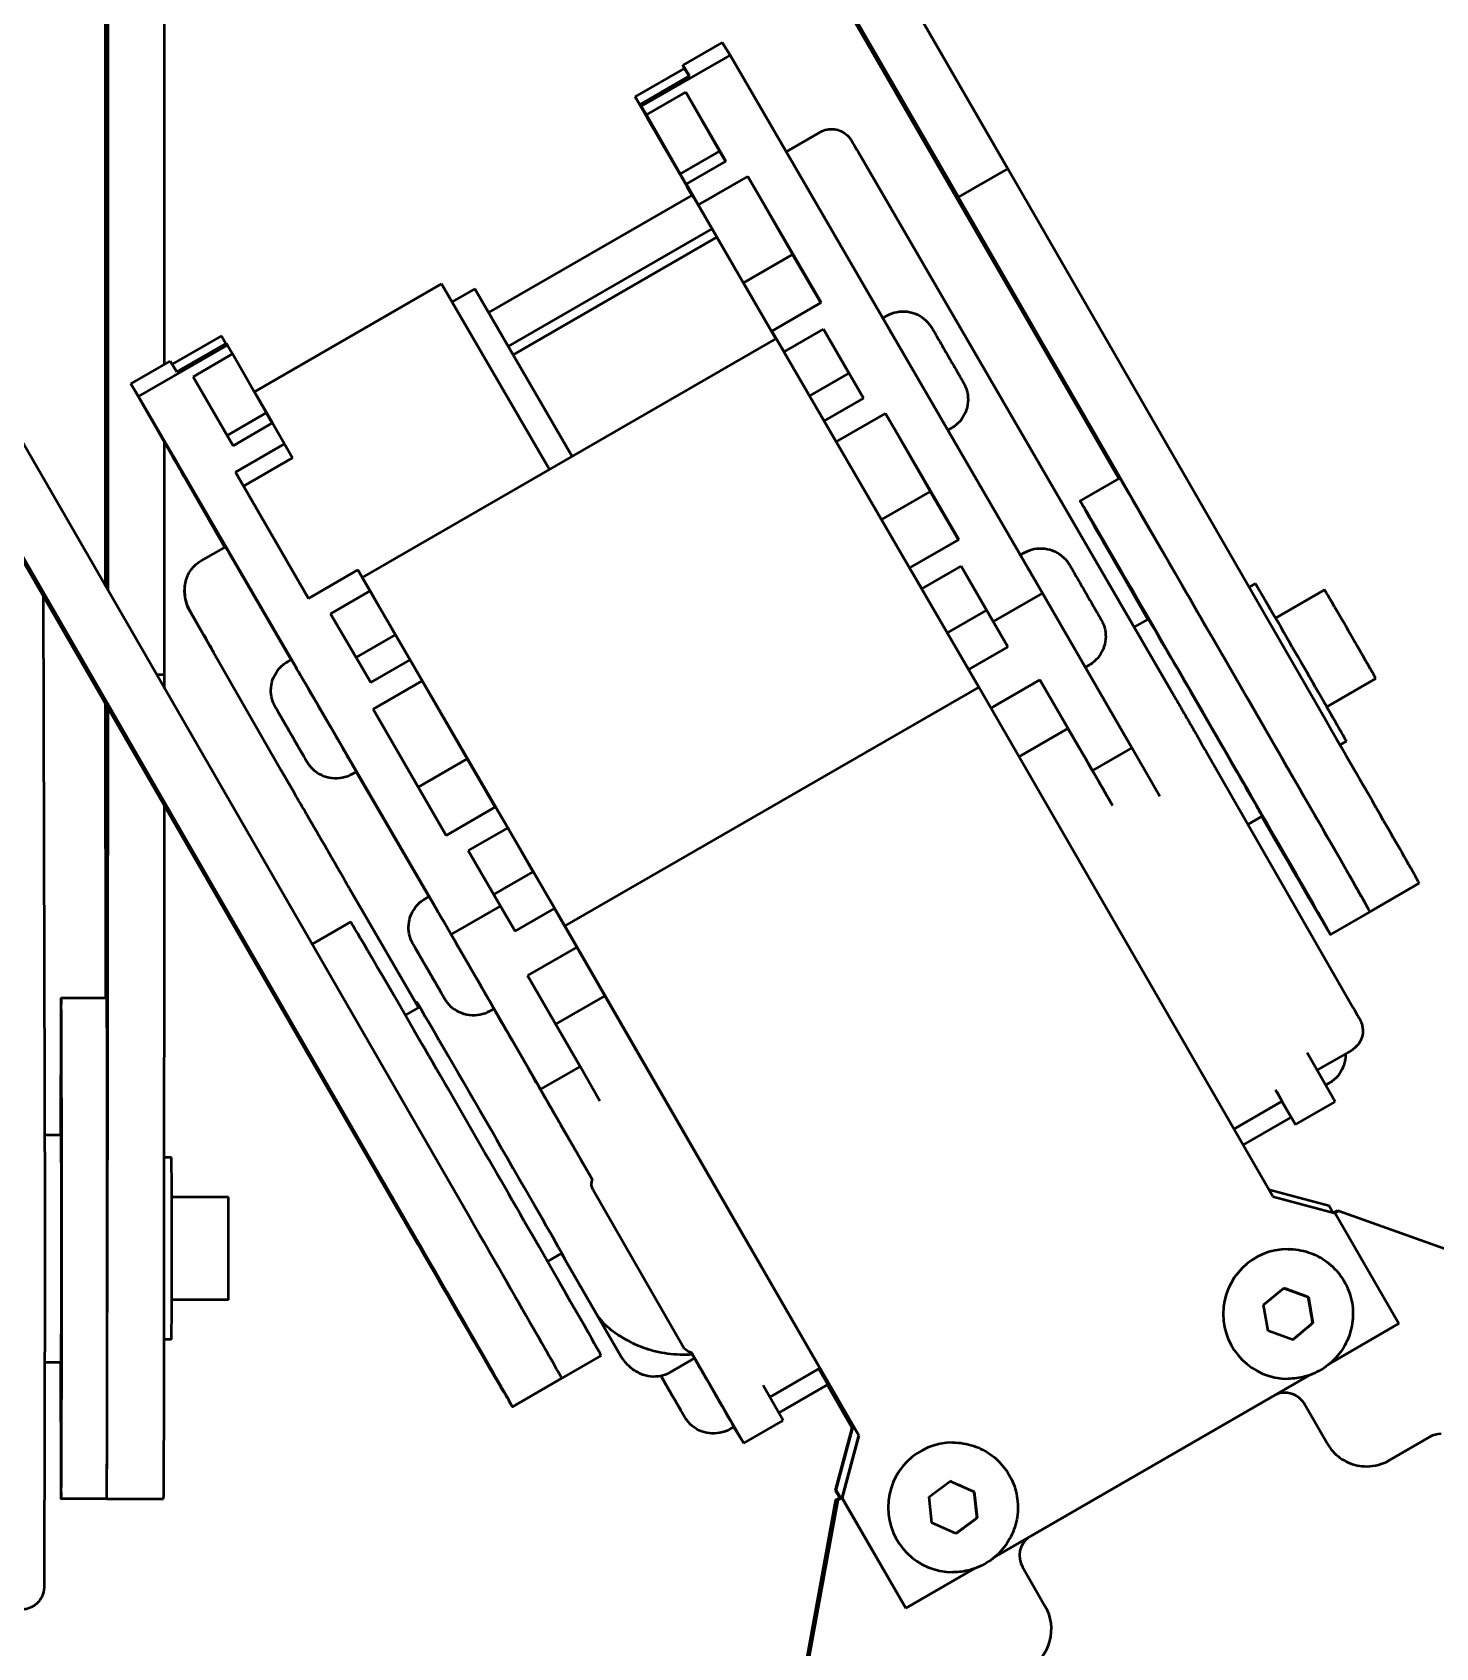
# Model space of a CAD drawing. Header units: millimetres. Extents: x 69 to 732, y 327 to 990.
# Drawn here: x 464.4 to 526, y 463.8 to 534.8 of the extents above; entities that cross this region are included whole.
import ezdxf

# ---------------------------------------------------------------- set-up
doc = ezdxf.new("R2010")
doc.units = ezdxf.units.MM
doc.header["$LTSCALE"] = 2
doc.layers.add('Visible (ISO)', color=7, linetype='Continuous', lineweight=50)

msp = doc.modelspace()

# ---------------------------------------------------------------- linework, layer by layer
msp.add_circle((400.576, 658.44), 331.639)
at = {"layer": 'Visible (ISO)'}
for p, q in [((507.232, 528.816), (479.732, 576.448)), ((504.958, 527.566), (477.458, 575.198)), ((477.567, 575.198), (505.067, 527.566)), ((470.184, 520.223), (470.184, 555.588)), ((469.56, 507.066), (442.06, 554.698)), ((467.59, 510.48), (467.59, 554.09)), ((467.684, 554.144), (467.684, 510.316)), ((467.286, 505.816), (439.786, 553.448)), ((439.895, 553.448), (467.395, 505.816)), ((495.023, 533.814), (491.126, 531.564)), ((494.68, 534.366), (492.948, 533.366)), ((494.68, 534.366), (495.023, 533.814)), ((495.023, 533.814), (508.755, 510.173)), ((490.862, 531.978), (493.027, 533.228)), ((492.948, 533.366), (493.241, 532.895)), ((493.027, 533.228), (492.948, 533.366)), ((493.226, 532.886), (493.027, 533.228)), ((493.241, 532.895), (491.076, 531.645)), ((490.862, 531.978), (492.685, 528.839)), ((491.389, 531.06), (490.862, 531.978)), ((491.076, 531.645), (491.126, 531.564)), ((492.685, 528.839), (491.076, 531.645)), ((491.348, 531.181), (493.08, 532.181)), ((493.08, 532.181), (494.566, 529.592)), ((493.08, 532.181), (494.841, 529.15)), ((491.126, 531.564), (491.348, 531.181)), ((492.834, 528.592), (491.348, 531.181)), ((491.389, 531.06), (492.894, 528.47)), ((498.985, 530.429), (497.49, 529.566)), ((494.566, 529.592), (492.834, 528.592)), ((494.566, 529.592), (494.827, 529.141)), ((500.647, 529.558), (514.521, 505.672)), ((494.841, 529.15), (493.109, 528.15)), ((505.067, 527.566), (507.232, 528.816)), ((521.231, 504.531), (507.232, 528.816)), ((494.16, 526.298), (492.834, 528.592)), ((492.894, 528.47), (493.36, 527.66)), ((493.109, 528.15), (494.595, 525.56)), ((493.109, 528.15), (493.643, 527.231)), ((493.643, 527.231), (495.808, 528.481)), ((497.775, 525.052), (495.808, 528.481)), ((495.808, 528.481), (499.027, 522.938)), ((493.365, 527.663), (484.418, 522.497)), ((493.128, 528.029), (493.143, 528.037)), ((493.347, 527.652), (493.128, 528.029)), ((493.345, 527.651), (493.128, 528.029)), ((512.105, 515.207), (504.958, 527.566)), ((505.067, 527.566), (519.066, 503.281)), ((493.643, 527.231), (495.61, 523.802)), ((494.16, 526.298), (493.662, 527.155)), ((485.282, 521.008), (494.232, 526.175)), ((494.232, 526.175), (494.16, 526.298)), ((494.217, 526.201), (494.224, 526.206)), ((494.232, 526.175), (494.232, 526.175)), ((494.232, 526.175), (494.442, 525.808)), ((494.232, 526.175), (494.232, 526.175)), ((494.232, 526.175), (494.595, 525.56)), ((485.495, 520.642), (494.442, 525.808)), ((497.034, 521.347), (494.442, 525.808)), ((497.775, 525.052), (495.61, 523.802)), ((499.009, 522.928), (497.775, 525.052)), ((482.354, 523.762), (474.127, 519.012)), ((487.091, 515.606), (482.354, 523.762)), ((483.808, 523.547), (482.812, 522.973)), ((488.087, 516.181), (483.808, 523.547)), ((495.61, 523.802), (497.036, 521.348)), ((499.027, 522.938), (496.862, 521.688)), ((497.052, 521.357), (496.862, 521.688)), ((496.862, 521.688), (497.396, 520.769)), ((497.396, 520.769), (499.128, 521.769)), ((499.128, 521.769), (500.238, 519.836)), ((499.128, 521.769), (500.889, 518.738)), ((501.905, 522.357), (501.735, 522.259)), ((469.042, 518.814), (472.939, 521.064)), ((472.676, 521.478), (470.515, 520.231)), ((470.724, 519.895), (472.889, 521.145)), ((472.676, 521.478), (472.875, 521.136)), ((472.889, 521.145), (472.939, 521.064)), ((472.939, 521.064), (473.162, 520.681)), ((497.054, 521.358), (478.867, 510.858)), ((505.948, 506.047), (497.054, 521.358)), ((468.7, 519.366), (470.432, 520.366)), ((470.432, 520.366), (470.724, 519.895)), ((473.162, 520.681), (471.43, 519.681)), ((474.647, 518.092), (473.162, 520.681)), ((471.43, 519.681), (473.191, 516.65)), ((500.242, 519.838), (498.516, 518.841)), ((472.818, 512.189), (468.7, 519.366)), ((468.7, 519.366), (469.042, 518.814)), ((474.912, 517.644), (474.127, 519.012)), ((474.127, 519.012), (474.919, 517.648)), ((469.042, 518.814), (476.004, 506.829)), ((500.889, 518.738), (499.157, 517.738)), ((472.929, 517.1), (474.647, 518.092)), ((473.191, 516.65), (474.923, 517.65)), ((474.908, 517.641), (474.647, 518.092)), ((474.923, 517.65), (475.456, 516.731)), ((499.157, 517.738), (499.69, 516.819)), ((499.69, 516.819), (501.855, 518.069)), ((503.823, 514.64), (501.855, 518.069)), ((501.855, 518.069), (505.075, 512.526)), ((470.184, 506.599), (470.184, 516.848)), ((475.456, 516.731), (473.291, 515.481)), ((475.456, 516.731), (475.808, 516.119)), ((504.755, 517.421), (504.598, 517.33)), ((475.808, 516.119), (473.646, 514.87)), ((473.291, 515.481), (476.511, 509.938)), ((503.823, 514.64), (501.676, 513.401)), ((505.057, 512.516), (503.823, 514.64)), ((512.137, 515.225), (510.405, 514.225)), ((505.075, 512.526), (502.91, 511.276)), ((472.853, 512.209), (471.771, 511.584)), ((475.736, 507.248), (473.002, 511.955)), ((507.953, 511.946), (507.782, 511.847)), ((476.511, 509.938), (478.676, 511.188)), ((478.676, 511.188), (479.209, 510.269)), ((502.91, 511.276), (503.444, 510.358)), ((503.444, 510.358), (505.176, 511.358)), ((505.176, 511.358), (506.285, 509.424)), ((505.176, 511.358), (506.59, 508.923)), ((487.761, 495.547), (478.867, 510.858)), ((518.106, 510.588), (517.831, 510.43)), ((464.853, 510.03), (464.925, 482.911)), ((479.209, 510.269), (477.477, 509.269)), ((480.319, 508.336), (479.209, 510.269)), ((508.755, 510.173), (506.59, 508.923)), ((508.755, 510.173), (512.681, 503.376)), ((521.146, 510.323), (518.988, 509.077)), ((471.318, 509.33), (475.29, 502.41)), ((471.323, 509.36), (471.868, 508.41)), ((477.477, 509.269), (479.238, 506.238)), ((506.29, 509.426), (504.563, 508.43)), ((507.228, 507.819), (506.59, 508.923)), ((512.781, 508.669), (513.405, 509.029)), ((478.597, 507.341), (480.324, 508.338)), ((507.228, 507.819), (505.498, 506.82)), ((483.559, 482.781), (469.56, 507.066)), ((475.578, 507.157), (475.752, 507.257)), ((479.238, 506.238), (480.97, 507.238)), ((480.97, 507.238), (481.504, 506.319)), ((510.803, 507.009), (510.638, 506.914)), ((469.83, 506.599), (470.184, 506.599)), ((470.184, 505.984), (470.184, 506.599)), ((476.382, 506.178), (482.051, 496.417)), ((481.504, 506.319), (479.339, 505.069)), ((481.504, 506.319), (483.472, 502.89)), ((506.482, 505.122), (508.642, 506.369)), ((509.871, 504.228), (508.642, 506.369)), ((508.642, 506.369), (510.949, 502.376)), ((523.396, 506.426), (521.238, 505.18)), ((481.329, 481.531), (467.286, 505.816)), ((467.395, 505.816), (481.394, 481.531)), ((467.599, 492.376), (467.59, 505.478)), ((505.948, 506.047), (487.761, 495.547)), ((518.874, 483.658), (505.948, 506.047)), ((467.684, 505.316), (467.665, 478.567)), ((475.338, 504.669), (475.19, 504.931)), ((475.19, 504.931), (475.6, 504.226)), ((475.341, 504.671), (475.338, 504.669)), ((475.896, 503.702), (475.338, 504.669)), ((479.339, 505.069), (482.558, 499.526)), ((475.6, 504.226), (476.157, 503.26)), ((509.871, 504.228), (507.716, 502.984)), ((510.413, 503.294), (509.871, 504.228)), ((475.9, 503.705), (475.896, 503.702)), ((476.305, 502.997), (475.896, 503.702)), ((476.157, 503.26), (476.305, 502.997)), ((512.681, 503.376), (510.949, 502.376)), ((513.911, 501.233), (512.681, 503.376)), ((522.106, 503.66), (521.826, 503.499)), ((483.472, 502.89), (481.324, 501.651)), ((483.472, 502.89), (484.705, 500.766)), ((515.938, 503.218), (522.403, 491.952)), ((475.292, 502.406), (475.29, 502.408)), ((475.293, 502.405), (475.827, 501.485)), ((478.428, 502.221), (478.602, 502.321)), ((481.784, 496.837), (478.599, 502.32)), ((510.949, 502.376), (511.827, 500.845)), ((470.165, 478.567), (470.181, 500.984)), ((482.558, 499.526), (484.723, 500.776)), ((484.723, 500.776), (485.257, 499.858)), ((485.257, 499.858), (483.525, 498.858)), ((486.367, 497.924), (485.257, 499.858)), ((517.78, 500.008), (518.405, 500.369)), ((483.525, 498.858), (484.939, 496.423)), ((484.645, 496.93), (486.371, 497.926)), ((478.298, 497.205), (478.843, 496.256)), ((481.626, 496.746), (481.799, 496.846)), ((523.137, 496.173), (525.303, 497.423)), ((478.845, 496.252), (478.844, 496.254)), ((478.846, 496.25), (481.338, 491.959)), ((482.774, 495.173), (484.939, 496.423)), ((485.577, 495.319), (484.939, 496.423)), ((485.577, 495.319), (487.309, 496.319)), ((487.309, 496.319), (488.291, 494.619)), ((523.137, 496.173), (521.405, 495.173)), ((478.363, 495.725), (476.663, 494.744)), ((482.43, 495.766), (482.774, 495.173)), ((500.687, 473.158), (487.761, 495.547)), ((482.774, 495.173), (486.701, 488.376)), ((481.356, 494.31), (481.252, 494.496)), ((481.252, 494.496), (481.691, 493.739)), ((481.359, 494.312), (481.356, 494.31)), ((481.899, 493.366), (481.356, 494.31)), ((488.291, 494.619), (486.126, 493.369)), ((488.291, 494.619), (489.519, 492.478)), ((481.691, 493.739), (482.235, 492.795)), ((481.904, 493.369), (481.899, 493.366)), ((482.339, 492.608), (481.899, 493.366)), ((486.126, 493.369), (488.433, 489.376)), ((482.235, 492.795), (482.339, 492.608)), ((467.637, 492.376), (465.637, 492.376)), ((481.391, 491.989), (480.758, 491.624)), ((484.476, 491.809), (484.649, 491.909)), ((484.742, 491.744), (484.647, 491.908)), ((489.519, 492.478), (487.36, 491.232)), ((489.519, 492.478), (490.464, 490.853)), ((486.169, 489.264), (485.449, 490.52)), ((490.464, 490.853), (500.679, 473.158)), ((521.606, 487.824), (520.376, 489.967)), ((522.324, 490.081), (520.811, 489.208)), ((488.433, 489.376), (486.701, 488.376)), ((489.311, 487.845), (488.433, 489.376)), ((486.701, 488.376), (488.975, 484.412)), ((518.995, 488.354), (519.873, 486.824)), ((521.344, 488.641), (521.188, 488.551)), ((519.284, 487.847), (517.162, 486.622)), ((519.672, 487.148), (519.274, 487.842)), ((519.873, 486.824), (521.606, 487.824)), ((519.672, 487.148), (517.562, 485.93)), ((519.873, 486.824), (519.672, 487.148)), ((464.915, 486.376), (465.637, 486.376)), ((488.004, 486.091), (487.583, 486.815)), ((470.487, 485.376), (470.17, 485.376)), ((472.987, 483.626), (470.496, 483.626)), ((489.004, 483.959), (492.975, 477.04)), ((518.693, 483.97), (521.33, 483.264)), ((518.874, 483.658), (521.606, 482.926)), ((521.51, 482.952), (521.33, 483.264)), ((521.535, 482.945), (521.675, 483.026)), ((521.539, 482.944), (521.682, 483.026)), ((521.593, 482.93), (521.761, 483.026)), ((521.597, 482.928), (521.767, 483.026)), ((521.606, 482.926), (524.406, 478.076)), ((521.675, 483.026), (521.682, 483.026)), ((521.682, 483.026), (521.73, 483.009)), ((521.767, 483.026), (521.761, 483.026)), ((521.767, 483.026), (529.183, 480.38)), ((519.542, 481.351), (519.541, 481.351)), ((487.641, 481.164), (487.008, 480.798)), ((487.617, 481.15), (490.231, 476.65)), ((464.925, 480.077), (464.89, 467.088)), ((472.987, 479.126), (470.496, 479.126)), ((518.462, 478.899), (519.348, 479.639)), ((519.348, 479.639), (520.433, 479.242)), ((520.429, 479.242), (520.433, 479.242)), ((520.433, 479.242), (520.631, 478.104)), ((518.66, 477.761), (518.462, 478.899)), ((519.745, 477.364), (518.66, 477.761)), ((520.631, 478.104), (519.745, 477.364)), ((520.628, 478.104), (520.631, 478.104)), ((524.406, 478.076), (521.404, 476.343)), ((470.487, 477.376), (470.164, 477.376)), ((464.915, 476.376), (465.637, 476.376)), ((489.363, 476.673), (487.631, 475.673)), ((493.463, 476.551), (492.381, 475.926)), ((493.35, 476.787), (495.625, 472.824)), ((487.631, 475.673), (485.466, 474.423)), ((492.384, 475.094), (491.992, 475.775)), ((491.996, 475.776), (492.288, 475.273)), ((498.97, 476.119), (496.769, 474.848)), ((498.923, 476.092), (499.321, 475.398)), ((520.48, 475.81), (506.681, 467.843)), ((519.542, 475.651), (519.541, 475.651)), ((492.288, 475.273), (492.81, 474.366)), ((492.389, 475.097), (492.384, 475.094)), ((492.858, 474.276), (492.384, 475.094)), ((497.357, 473.824), (496.479, 475.354)), ((497.167, 474.155), (499.321, 475.398)), ((500.38, 473.496), (499.291, 475.381)), ((499.319, 475.397), (500.175, 473.906)), ((519.398, 475.035), (519.394, 475.035)), ((492.81, 474.366), (492.858, 474.276)), ((521.264, 472.803), (520.264, 474.535)), ((495.017, 473.441), (495.19, 473.541)), ((495.282, 473.376), (495.187, 473.539)), ((495.625, 472.824), (497.357, 473.824)), ((500.38, 473.496), (499.648, 470.764)), ((500.389, 473.496), (499.657, 470.764)), ((500.403, 473.496), (499.671, 470.764)), ((499.68, 470.764), (500.412, 473.496)), ((500.229, 473.938), (500.175, 473.906)), ((500.175, 473.906), (500.412, 473.496)), ((500.389, 473.496), (500.38, 473.496)), ((500.389, 473.496), (500.398, 473.479)), ((500.412, 473.496), (500.403, 473.496)), ((495.625, 472.824), (495.282, 473.376)), ((500.679, 473.158), (499.947, 470.426)), ((499.955, 470.426), (500.687, 473.158)), ((500.687, 473.158), (500.679, 473.158)), ((504.82, 472.851), (504.819, 472.851)), ((525.768, 473.096), (523.992, 472.071)), ((499.657, 470.764), (499.648, 470.764)), ((499.845, 470.422), (499.648, 470.764)), ((499.657, 470.764), (499.852, 470.426)), ((499.68, 470.764), (499.671, 470.764)), ((499.883, 470.395), (499.671, 470.764)), ((499.68, 470.764), (499.89, 470.399)), ((503.767, 470.466), (504.698, 471.149)), ((504.698, 471.149), (505.755, 470.684)), ((505.752, 470.684), (505.755, 470.684)), ((505.755, 470.684), (505.881, 469.536)), ((467.637, 470.376), (465.637, 470.376)), ((467.637, 470.376), (470.137, 470.376)), ((498.262, 462.58), (499.678, 470.326)), ((498.353, 462.58), (499.77, 470.326)), ((498.474, 463.71), (499.685, 470.326)), ((498.553, 463.71), (499.764, 470.326)), ((499.678, 470.326), (499.862, 470.432)), ((499.678, 470.326), (499.685, 470.326)), ((499.685, 470.326), (499.863, 470.429)), ((499.764, 470.326), (499.949, 470.433)), ((499.77, 470.326), (499.764, 470.326)), ((499.77, 470.326), (499.948, 470.429)), ((499.948, 470.429), (499.943, 470.426)), ((502.743, 465.576), (499.943, 470.426)), ((499.947, 470.426), (499.943, 470.426)), ((499.955, 470.426), (499.947, 470.426)), ((502.755, 465.576), (499.955, 470.426)), ((503.893, 469.318), (503.767, 470.466)), ((504.95, 468.853), (503.893, 469.318)), ((505.881, 469.536), (504.95, 468.853)), ((505.878, 469.536), (505.881, 469.536)), ((505.758, 467.31), (502.755, 465.576)), ((504.82, 467.151), (504.819, 467.151)), ((507.876, 467.385), (508.876, 465.653)), ((502.755, 465.576), (502.743, 465.576))]:
    msp.add_line(p, q, dxfattribs=at)
for centre, major_axis, ratio, start_param, end_param in [((494.944, 528.951), (-0.675, 1.169), 0.002632, 4.8788, 7.687571), ((494.365, 525.931), (-1, 1.732), 0.002632, 5.496128, 6.283185), ((503.157, 519.789), (-1.425, 2.468), 0.002632, 5.308536, 5.68372), ((515.905, 504.699), (-5.5, 9.526), 0.002632, 2.042658, 7.38212), ((517.637, 505.699), (5.5, -9.526), 0.002632, 0, 3.141593), ((473.353, 511.343), (-0.5, 0.866), 0.002632, 5.496131, 6.283185), ((509.205, 509.377), (-1.425, 2.468), 0.002632, 5.308536, 5.68372), ((520.106, 507.124), (2, -3.464), 0.002632, 0, 3.141593), ((522.271, 508.374), (1.125, -1.949), 0.002632, 0, 3.141593), ((515.905, 504.699), (2.5, -4.33), 0.002632, 0, 3.141593), ((477.177, 504.789), (-1.425, 2.468), 0.002632, 3.141593, 6.283185), ((519.803, 506.949), (5.5, -9.526), 0.002632, 0, 1.312595), ((511.116, 502.07), (-1, 1.732), 0.002632, 3.925331, 5.496128), ((517.637, 505.699), (5.5, -9.526), 0.002632, 0, 1.312595), ((483.224, 494.377), (-1.425, 2.468), 0.002632, 3.141593, 6.283185), ((483.863, 486.199), (5.5, -9.526), 0.002632, 0, 3.141593), ((465.637, 481.376), (0, 11), 0.002632, 2.042658, 7.38212), ((484.512, 486.574), (3.25, -5.629), 0.002632, 6.004938, 9.703025), ((467.637, 481.376), (0, -11), 0.002632, 0, 3.141593), ((485.093, 491.132), (0.5, -0.866), 0.002632, 0.783741, 2.354535), ((486.881, 488.039), (1, -1.732), 0.002632, 3.925331, 5.496127), ((518.284, 489.579), (1, -1.732), 0.002632, 0, 0.783739), ((465.637, 481.376), (0, -5), 0.002632, 0, 3.141593), ((470.487, 481.376), (0, -4), 0.002632, 0, 3.141593), ((472.987, 481.376), (0, -2.25), 0.002632, 0, 3.141593), ((482.131, 485.199), (5.5, -9.526), 0.002632, 0, 1.312595), ((482.131, 485.199), (5.5, -9.526), 0.002632, 0, 1.312595), ((479.966, 483.949), (5.5, -9.526), 0.002632, 4.967551, 7.59578), ((519.541, 478.501), (0, -2.85), 0.999995, 3.141593, 6.283185), ((467.637, 481.376), (0, -11), 0.002632, 0, 1.312595), ((470.137, 481.376), (0, -11), 0.002632, 0, 1.312595), ((490.507, 479.193), (-1.288, -0.769), 0.984033, 6.283093, 6.283208), ((492.963, 477.417), (0.5, -0.866), 0.002632, 0, 0.644639), ((493.765, 476.009), (1.425, -2.468), 0.002632, 0, 1.790138), ((491.881, 476.792), (-0.5, 0.866), 0.002524, 3.141588, 3.141744), ((519.394, 474.035), (0, 1), 0.999995, 0, 0.413279), ((519.398, 474.035), (0.97, 0.244), 0.999822, 0.850534, 1.324578), ((519.394, 474.035), (0, 1), 0.999995, 6.228337, 6.279386), ((504.819, 470.001), (0, -2.85), 0.999995, 3.141593, 6.283185), ((526.268, 472.23), (0, 1), 0.999995, 0, 0.523599), ((522.992, 473.803), (0, -2), 0.999995, 0.0019, 0.523599), ((508.742, 467.885), (0, -1), 0.999995, 3.775511, 5.235988), ((507.144, 464.653), (0, 2), 0.999995, 3.665191, 5.235988)]:
    msp.add_ellipse(centre, major_axis=major_axis, ratio=ratio, start_param=start_param, end_param=end_param, dxfattribs=at)
for centre, major_axis in [((467.599, 526.148), (0, -1.5)), ((467.675, 526.104), (0, -1.5)), ((471.129, 515.201), (0.675, -1.169)), ((471.171, 515.08), (0.675, -1.169)), ((475.716, 491.31), (-0.5, 0.866)), ((476.942, 489.154), (-0.5, 0.866)), ((476.979, 489.154), (-0.5, 0.866)), ((479.966, 483.949), (-2.5, 4.33)), ((479.94, 483.949), (-0.5, 0.866)), ((479.991, 483.949), (-0.5, 0.866)), ((482.952, 478.744), (-0.5, 0.866)), ((482.989, 478.744), (-0.5, 0.866)), ((484.216, 476.588), (-0.5, 0.866))]:
    msp.add_ellipse(centre, major_axis=major_axis, ratio=0.002632, dxfattribs=at)
for points, knots in [([(498.985, 530.429), (499.079, 530.483), (499.182, 530.522), (499.392, 530.564), (499.501, 530.568), (499.712, 530.543), (499.817, 530.512), (500.009, 530.422), (500.098, 530.36), (500.212, 530.251), (500.247, 530.212), (500.285, 530.163), (500.292, 530.153), (500.304, 530.137), (500.308, 530.131), (500.318, 530.117), (500.322, 530.111), (500.329, 530.1), (500.331, 530.096), (500.338, 530.086), (500.341, 530.081), (500.351, 530.064), (500.358, 530.053), (500.389, 530), (500.425, 529.938), (500.521, 529.774), (500.58, 529.674), (500.647, 529.558)], [0, 0, 0, 0, 0.032431, 0.032431, 0.0642756, 0.0642756, 0.096141, 0.096141, 0.1279987, 0.1279987, 0.143437, 0.143437, 0.1473365, 0.1473365, 0.1502131, 0.1502131, 0.1540228, 0.1540228, 0.1579404, 0.1579404, 0.1649223, 0.1649223, 0.1849096, 0.1849096, 0.2453904, 0.2453904, 0.3021172, 0.3021172, 0.3021172, 0.3021172]), ([(501.905, 522.357), (502.041, 522.436), (502.192, 522.493), (502.496, 522.554), (502.654, 522.56), (502.96, 522.522), (503.111, 522.478), (503.39, 522.346), (503.52, 522.257), (503.686, 522.098), (503.737, 522.041), (503.799, 521.961), (503.814, 521.939), (503.836, 521.907), (503.844, 521.895), (503.856, 521.877), (503.86, 521.871), (503.867, 521.859), (503.87, 521.855), (503.877, 521.842), (503.881, 521.835), (503.898, 521.808), (503.911, 521.786), (503.951, 521.718), (503.981, 521.667), (504.064, 521.524), (504.122, 521.423), (504.25, 521.202), (504.32, 521.081), (504.465, 520.832), (504.541, 520.699), (504.691, 520.44), (504.766, 520.31), (504.906, 520.067), (504.972, 519.952), (505.088, 519.749), (505.14, 519.66), (505.221, 519.517), (505.252, 519.463), (505.279, 519.415), (505.284, 519.406), (505.294, 519.389), (505.298, 519.382), (505.307, 519.365), (505.311, 519.358), (505.319, 519.341), (505.323, 519.335), (505.331, 519.319), (505.336, 519.309), (505.347, 519.285), (505.353, 519.271), (505.371, 519.23), (505.382, 519.203), (505.416, 519.108), (505.436, 519.04), (505.478, 518.835), (505.487, 518.695), (505.463, 518.404), (505.425, 518.25), (505.304, 517.967), (505.22, 517.833), (505.015, 517.601), (504.891, 517.499), (504.755, 517.421)], [0, 0, 0, 0, 0.0470233, 0.0470233, 0.0931967, 0.0931967, 0.1394006, 0.1394006, 0.1856013, 0.1856013, 0.2083614, 0.2083614, 0.2163627, 0.2163627, 0.2211829, 0.2211829, 0.225271, 0.225271, 0.2296804, 0.2296804, 0.2388055, 0.2388055, 0.266175, 0.266175, 0.3025608, 0.3025608, 0.3503236, 0.3503236, 0.395588, 0.395588, 0.440529, 0.440529, 0.485388, 0.485388, 0.5302575, 0.5302575, 0.5752452, 0.5752452, 0.6207008, 0.6207008, 0.6332161, 0.6332161, 0.6426078, 0.6426078, 0.6483669, 0.6483669, 0.6511604, 0.6511604, 0.6548982, 0.6548982, 0.6595803, 0.6595803, 0.6685097, 0.6685097, 0.6898155, 0.6898155, 0.7311867, 0.7311867, 0.7773904, 0.7773904, 0.82359, 0.82359, 0.8704626, 0.8704626, 0.8704626, 0.8704626]), ([(507.953, 511.946), (508.089, 512.024), (508.239, 512.081), (508.544, 512.142), (508.702, 512.148), (509.007, 512.11), (509.159, 512.066), (509.437, 511.935), (509.568, 511.845), (509.734, 511.687), (509.785, 511.629), (509.847, 511.549), (509.862, 511.527), (509.884, 511.495), (509.892, 511.483), (509.903, 511.466), (509.908, 511.459), (509.915, 511.448), (509.917, 511.443), (509.925, 511.43), (509.929, 511.424), (509.945, 511.397), (509.958, 511.375), (509.999, 511.306), (510.028, 511.255), (510.111, 511.112), (510.17, 511.011), (510.298, 510.791), (510.368, 510.67), (510.513, 510.42), (510.589, 510.288), (510.738, 510.029), (510.814, 509.898), (510.953, 509.656), (511.02, 509.54), (511.136, 509.338), (511.187, 509.248), (511.269, 509.105), (511.3, 509.052), (511.327, 509.003), (511.332, 508.994), (511.341, 508.977), (511.345, 508.97), (511.354, 508.954), (511.359, 508.946), (511.367, 508.929), (511.37, 508.923), (511.378, 508.907), (511.383, 508.897), (511.395, 508.873), (511.401, 508.859), (511.419, 508.819), (511.43, 508.791), (511.464, 508.697), (511.484, 508.628), (511.526, 508.423), (511.535, 508.283), (511.511, 507.992), (511.473, 507.839), (511.352, 507.555), (511.268, 507.422), (511.063, 507.189), (510.938, 507.087), (510.803, 507.009)], [0, 0, 0, 0, 0.0470233, 0.0470233, 0.0931967, 0.0931967, 0.1394006, 0.1394006, 0.1856013, 0.1856013, 0.2083614, 0.2083614, 0.2163627, 0.2163627, 0.2211829, 0.2211829, 0.225271, 0.225271, 0.2296804, 0.2296804, 0.2388055, 0.2388055, 0.266175, 0.266175, 0.3025608, 0.3025608, 0.3503236, 0.3503236, 0.395588, 0.395588, 0.440529, 0.440529, 0.485388, 0.485388, 0.5302575, 0.5302575, 0.5752452, 0.5752452, 0.6207008, 0.6207008, 0.6332161, 0.6332161, 0.6426078, 0.6426078, 0.6483669, 0.6483669, 0.6511604, 0.6511604, 0.6548982, 0.6548982, 0.6595803, 0.6595803, 0.6685097, 0.6685097, 0.6898155, 0.6898155, 0.7311867, 0.7311867, 0.7773904, 0.7773904, 0.82359, 0.82359, 0.8704626, 0.8704626, 0.8704626, 0.8704626]), ([(471.323, 509.36), (471.21, 509.558), (471.128, 509.779), (471.056, 510.208), (471.056, 510.423), (471.134, 510.804), (471.202, 510.978), (471.384, 511.264), (471.493, 511.384), (471.666, 511.518), (471.718, 511.553), (471.771, 511.584)], [0.0000836, 0.0000836, 0.0000836, 0.0000836, 0.0685029, 0.0685029, 0.1307824, 0.1307824, 0.1850745, 0.1850745, 0.2323927, 0.2323927, 0.2509147, 0.2509147, 0.2509147, 0.2509147]), ([(471.318, 509.33), (471.205, 509.528), (471.124, 509.749), (471.055, 510.156), (471.052, 510.347), (471.081, 510.53)], [0.0000838, 0.0000838, 0.0000838, 0.0000838, 0.0685029, 0.0685029, 0.1240698, 0.1240698, 0.1240698, 0.1240698]), ([(472.348, 507.569), (472.348, 507.569), (472.347, 507.57), (472.344, 507.577), (472.335, 507.592), (472.299, 507.657), (472.258, 507.727), (472.134, 507.946), (472.036, 508.117), (471.903, 508.349), (471.886, 508.379), (471.868, 508.41)], [0.2506039, 0.2506039, 0.2506039, 0.2506039, 0.2581493, 0.2581493, 0.2930429, 0.2930429, 0.3678468, 0.3678468, 0.4718198, 0.4718198, 0.4870679, 0.4870679, 0.4870679, 0.4870679]), ([(478.428, 502.221), (478.293, 502.143), (478.142, 502.086), (477.837, 502.025), (477.68, 502.019), (477.374, 502.056), (477.222, 502.1), (476.944, 502.232), (476.814, 502.321), (476.648, 502.48), (476.596, 502.537), (476.535, 502.618), (476.519, 502.639), (476.497, 502.672), (476.489, 502.683), (476.478, 502.701), (476.474, 502.708), (476.467, 502.719), (476.464, 502.724), (476.456, 502.736), (476.452, 502.743), (476.436, 502.77), (476.423, 502.792), (476.383, 502.861), (476.353, 502.912), (476.27, 503.054), (476.211, 503.155), (476.083, 503.376), (476.013, 503.497), (475.869, 503.747), (475.793, 503.879), (475.643, 504.138), (475.568, 504.268), (475.428, 504.511), (475.362, 504.626), (475.245, 504.829), (475.194, 504.918), (475.112, 505.061), (475.082, 505.115), (475.055, 505.163), (475.049, 505.172), (475.04, 505.189), (475.036, 505.196), (475.027, 505.213), (475.023, 505.221), (475.014, 505.237), (475.011, 505.244), (475.003, 505.26), (474.998, 505.27), (474.987, 505.293), (474.981, 505.307), (474.963, 505.348), (474.952, 505.376), (474.917, 505.47), (474.898, 505.539), (474.855, 505.743), (474.847, 505.884), (474.871, 506.175), (474.909, 506.328), (475.03, 506.611), (475.114, 506.745), (475.319, 506.978), (475.443, 507.079), (475.578, 507.157)], [0, 0, 0, 0, 0.0470233, 0.0470233, 0.0931967, 0.0931967, 0.1394006, 0.1394006, 0.1856013, 0.1856013, 0.2083614, 0.2083614, 0.2163627, 0.2163627, 0.2211829, 0.2211829, 0.225271, 0.225271, 0.2296804, 0.2296804, 0.2388055, 0.2388055, 0.266175, 0.266175, 0.3025608, 0.3025608, 0.3503236, 0.3503236, 0.395588, 0.395588, 0.440529, 0.440529, 0.485388, 0.485388, 0.5302575, 0.5302575, 0.5752452, 0.5752452, 0.6207008, 0.6207008, 0.6332161, 0.6332161, 0.6426078, 0.6426078, 0.6483669, 0.6483669, 0.6511604, 0.6511604, 0.6548982, 0.6548982, 0.6595803, 0.6595803, 0.6685097, 0.6685097, 0.6898155, 0.6898155, 0.7311867, 0.7311867, 0.7773904, 0.7773904, 0.82359, 0.82359, 0.8704626, 0.8704626, 0.8704626, 0.8704626]), ([(514.521, 505.672), (514.599, 505.538), (514.69, 505.381), (514.884, 505.046), (514.989, 504.864), (515.2, 504.499), (515.31, 504.309), (515.519, 503.947), (515.621, 503.768), (515.796, 503.465), (515.872, 503.333), (515.938, 503.218)], [0, 0, 0, 0, 0.0653416, 0.0653416, 0.1293518, 0.1293518, 0.1932721, 0.1932721, 0.2571682, 0.2571682, 0.3133264, 0.3133264, 0.3133264, 0.3133264]), ([(478.298, 497.205), (478.166, 497.435), (478.01, 497.706), (477.677, 498.284), (477.496, 498.598), (477.13, 499.233), (476.94, 499.562), (476.575, 500.194), (476.395, 500.505), (476.083, 501.043), (475.946, 501.28), (475.827, 501.485)], [0, 0, 0, 0, 0.1127742, 0.1127742, 0.2237373, 0.2237373, 0.3349735, 0.3349735, 0.4462434, 0.4462434, 0.5468076, 0.5468076, 0.5468076, 0.5468076]), ([(484.476, 491.809), (484.34, 491.731), (484.19, 491.674), (483.885, 491.613), (483.727, 491.607), (483.422, 491.644), (483.27, 491.688), (482.992, 491.82), (482.862, 491.91), (482.695, 492.068), (482.644, 492.125), (482.583, 492.206), (482.567, 492.228), (482.545, 492.26), (482.537, 492.272), (482.526, 492.289), (482.522, 492.296), (482.515, 492.307), (482.512, 492.312), (482.504, 492.325), (482.5, 492.331), (482.484, 492.358), (482.471, 492.38), (482.431, 492.449), (482.401, 492.5), (482.318, 492.642), (482.259, 492.744), (482.131, 492.964), (482.061, 493.085), (481.917, 493.335), (481.84, 493.467), (481.691, 493.726), (481.616, 493.856), (481.476, 494.099), (481.409, 494.215), (481.293, 494.417), (481.242, 494.506), (481.16, 494.649), (481.129, 494.703), (481.102, 494.751), (481.097, 494.761), (481.088, 494.777), (481.084, 494.784), (481.075, 494.801), (481.071, 494.809), (481.062, 494.826), (481.059, 494.832), (481.051, 494.848), (481.046, 494.858), (481.035, 494.882), (481.028, 494.896), (481.011, 494.936), (480.999, 494.964), (480.965, 495.058), (480.945, 495.127), (480.903, 495.331), (480.895, 495.472), (480.919, 495.763), (480.957, 495.916), (481.077, 496.2), (481.162, 496.333), (481.367, 496.566), (481.491, 496.667), (481.626, 496.746)], [0, 0, 0, 0, 0.0470233, 0.0470233, 0.0931967, 0.0931967, 0.1394006, 0.1394006, 0.1856013, 0.1856013, 0.2083614, 0.2083614, 0.2163627, 0.2163627, 0.2211829, 0.2211829, 0.225271, 0.225271, 0.2296804, 0.2296804, 0.2388055, 0.2388055, 0.266175, 0.266175, 0.3025608, 0.3025608, 0.3503236, 0.3503236, 0.395588, 0.395588, 0.440529, 0.440529, 0.485388, 0.485388, 0.5302575, 0.5302575, 0.5752452, 0.5752452, 0.6207008, 0.6207008, 0.6332161, 0.6332161, 0.6426078, 0.6426078, 0.6483669, 0.6483669, 0.6511604, 0.6511604, 0.6548982, 0.6548982, 0.6595803, 0.6595803, 0.6685097, 0.6685097, 0.6898155, 0.6898155, 0.7311867, 0.7311867, 0.7773904, 0.7773904, 0.82359, 0.82359, 0.8704626, 0.8704626, 0.8704626, 0.8704626]), ([(522.403, 491.952), (522.48, 491.818), (522.544, 491.705), (522.64, 491.537), (522.67, 491.485), (522.695, 491.44), (522.698, 491.434), (522.705, 491.421), (522.708, 491.414), (522.718, 491.396), (522.722, 491.387), (522.732, 491.367), (522.737, 491.356), (522.747, 491.333), (522.752, 491.32), (522.766, 491.283), (522.775, 491.257), (522.799, 491.177), (522.811, 491.12), (522.829, 490.965), (522.826, 490.865), (522.789, 490.665), (522.753, 490.562), (522.652, 490.376), (522.585, 490.29), (522.452, 490.165), (522.39, 490.119), (522.324, 490.081)], [0, 0, 0, 0, 0.0653407, 0.0653407, 0.129879, 0.129879, 0.1398456, 0.1398456, 0.1473557, 0.1473557, 0.1520646, 0.1520646, 0.155888, 0.155888, 0.160222, 0.160222, 0.1682597, 0.1682597, 0.1856046, 0.1856046, 0.2149232, 0.2149232, 0.2467536, 0.2467536, 0.2786159, 0.2786159, 0.3014565, 0.3014565, 0.3014565, 0.3014565]), ([(522.068, 489.933), (522.07, 489.881), (522.068, 489.829), (522.051, 489.623), (522.013, 489.47), (521.892, 489.187), (521.808, 489.053), (521.603, 488.82), (521.479, 488.719), (521.344, 488.641)], [0.715578, 0.715578, 0.715578, 0.715578, 0.7311867, 0.7311867, 0.7773904, 0.7773904, 0.82359, 0.82359, 0.8704626, 0.8704626, 0.8704626, 0.8704626]), ([(488.975, 484.412), (488.892, 484.557), (488.792, 484.73), (488.597, 485.067), (488.469, 485.288), (488.241, 485.682), (488.105, 485.917), (488.004, 486.091)], [0.6243214, 0.6243214, 0.6243214, 0.6243214, 0.6754472, 0.6754472, 0.741468, 0.741468, 0.8263138, 0.8263138, 0.8263138, 0.8263138]), ([(489.004, 483.959), (488.961, 484.034), (488.939, 484.139), (488.946, 484.288), (488.957, 484.35), (488.975, 484.412)], [0.40408727, 0.40408727, 0.40408727, 0.40408727, 0.44097733, 0.44097733, 0.46271145, 0.46271145, 0.46271145, 0.46271145]), ([(464.925, 482.911), (464.925, 482.756), (464.925, 482.574), (464.926, 482.187), (464.926, 481.977), (464.926, 481.555), (464.926, 481.336), (464.926, 480.918), (464.926, 480.712), (464.925, 480.362), (464.925, 480.209), (464.925, 480.077)], [0, 0, 0, 0, 0.0653416, 0.0653416, 0.1293518, 0.1293518, 0.1932721, 0.1932721, 0.2571682, 0.2571682, 0.3133264, 0.3133264, 0.3133264, 0.3133264]), ([(519.542, 481.351), (519.846, 481.351), (520.15, 481.302), (520.727, 481.111), (521, 480.969), (521.488, 480.606), (521.702, 480.385), (522.051, 479.887), (522.185, 479.61), (522.36, 479.027), (522.4, 478.722), (522.382, 478.114), (522.324, 477.812), (522.116, 477.241), (521.966, 476.972), (521.589, 476.495), (521.362, 476.287), (520.854, 475.953), (520.573, 475.827), (520.039, 475.684), (519.791, 475.651), (519.542, 475.651)], [4.884753, 4.884753, 4.884753, 4.884753, 5.204752, 5.204752, 5.524751, 5.524751, 5.844751, 5.844751, 6.164751, 6.164751, 6.484752, 6.484752, 6.804753, 6.804753, 7.124754, 7.124754, 7.444754, 7.444754, 7.764754, 7.764754, 8.026346, 8.026346, 8.026346, 8.026346]), ([(490.726, 477.231), (490.368, 477.406), (490.059, 477.595), (489.698, 477.875), (489.597, 477.963), (489.404, 478.162), (489.307, 478.277), (489.219, 478.424)], [0, 0, 0, 0, 0.1428176, 0.1428176, 0.2054435, 0.2054435, 0.2691196, 0.2691196, 0.2691196, 0.2691196]), ([(490.726, 477.231), (490.888, 477.151), (491.055, 477.081), (491.396, 476.961), (491.569, 476.91), (491.923, 476.826), (492.102, 476.793), (492.464, 476.745), (492.646, 476.73), (493.014, 476.716), (493.199, 476.717), (493.384, 476.726)], [5.1542562, 5.1542562, 5.1542562, 5.1542562, 5.2546912, 5.2546912, 5.3551262, 5.3551262, 5.4555611, 5.4555611, 5.5559961, 5.5559961, 5.656431, 5.656431, 5.656431, 5.656431]), ([(493.35, 476.787), (493.288, 476.803), (493.229, 476.824), (493.097, 476.893), (493.018, 476.965), (492.975, 477.04)], [0.3454631, 0.3454631, 0.3454631, 0.3454631, 0.36719722, 0.36719722, 0.40408727, 0.40408727, 0.40408727, 0.40408727]), ([(492.381, 475.926), (492.253, 475.853), (492.112, 475.799), (491.825, 475.742), (491.677, 475.736), (491.382, 475.768), (491.233, 475.808), (490.943, 475.932), (490.801, 476.021), (490.532, 476.242), (490.407, 476.382), (490.278, 476.572), (490.254, 476.611), (490.231, 476.65)], [0, 0, 0, 0, 0.0441631, 0.0441631, 0.0877256, 0.0877256, 0.1331365, 0.1331365, 0.1822996, 0.1822996, 0.2375201, 0.2375201, 0.2512211, 0.2512211, 0.2512211, 0.2512211]), ([(495.017, 473.441), (494.881, 473.362), (494.73, 473.305), (494.426, 473.244), (494.268, 473.238), (493.962, 473.276), (493.811, 473.32), (493.532, 473.452), (493.402, 473.541), (493.236, 473.7), (493.185, 473.757), (493.123, 473.837), (493.108, 473.859), (493.086, 473.891), (493.078, 473.903), (493.066, 473.921), (493.062, 473.927), (493.055, 473.939), (493.052, 473.943), (493.045, 473.956), (493.041, 473.963), (493.024, 473.99), (493.011, 474.012), (492.971, 474.08), (492.941, 474.131), (492.858, 474.274), (492.8, 474.375), (492.672, 474.596), (492.602, 474.717), (492.457, 474.966), (492.381, 475.099), (492.231, 475.358), (492.156, 475.488), (492.054, 475.666), (492.022, 475.722), (491.991, 475.775)], [0, 0, 0, 0, 0.0470233, 0.0470233, 0.0931967, 0.0931967, 0.1394006, 0.1394006, 0.1856013, 0.1856013, 0.2083614, 0.2083614, 0.2163627, 0.2163627, 0.2211829, 0.2211829, 0.225271, 0.225271, 0.2296804, 0.2296804, 0.2388055, 0.2388055, 0.266175, 0.266175, 0.3025608, 0.3025608, 0.3503236, 0.3503236, 0.395588, 0.395588, 0.440529, 0.440529, 0.485388, 0.485388, 0.5063891, 0.5063891, 0.5063891, 0.5063891]), ([(519.854, 474.925), (519.951, 474.876), (520.04, 474.81), (520.173, 474.673), (520.223, 474.607), (520.264, 474.535)], [0, 0, 0, 0, 0.0324465, 0.0324465, 0.0570991, 0.0570991, 0.0570991, 0.0570991]), ([(504.82, 472.851), (505.124, 472.851), (505.428, 472.802), (506.005, 472.611), (506.278, 472.469), (506.766, 472.106), (506.98, 471.885), (507.329, 471.387), (507.463, 471.11), (507.637, 470.527), (507.677, 470.222), (507.66, 469.614), (507.602, 469.312), (507.394, 468.741), (507.244, 468.472), (506.866, 467.995), (506.639, 467.787), (506.131, 467.453), (505.85, 467.327), (505.317, 467.184), (505.068, 467.151), (504.82, 467.151)], [4.821684, 4.821684, 4.821684, 4.821684, 5.141683, 5.141683, 5.461682, 5.461682, 5.781682, 5.781682, 6.101682, 6.101682, 6.421683, 6.421683, 6.741684, 6.741684, 7.061685, 7.061685, 7.381685, 7.381685, 7.701685, 7.701685, 7.963277, 7.963277, 7.963277, 7.963277]), ([(521.264, 472.803), (521.334, 472.682), (521.416, 472.569), (521.603, 472.361), (521.708, 472.267), (521.933, 472.103), (522.055, 472.033), (522.31, 471.919), (522.444, 471.876), (522.717, 471.818), (522.856, 471.803), (522.996, 471.803)], [3.141593, 3.141593, 3.141593, 3.141593, 3.351032, 3.351032, 3.560472, 3.560472, 3.769911, 3.769911, 3.979351, 3.979351, 4.18879, 4.18879, 4.18879, 4.18879]), ([(464.89, 467.088), (464.89, 466.934), (464.889, 466.804), (464.888, 466.61), (464.888, 466.55), (464.887, 466.499), (464.887, 466.492), (464.886, 466.477), (464.886, 466.47), (464.885, 466.45), (464.884, 466.439), (464.883, 466.417), (464.882, 466.405), (464.879, 466.38), (464.877, 466.366), (464.871, 466.327), (464.865, 466.3), (464.846, 466.219), (464.827, 466.163), (464.766, 466.021), (464.713, 465.936), (464.581, 465.78), (464.499, 465.709), (464.318, 465.599), (464.217, 465.557), (464.039, 465.516), (463.963, 465.507), (463.887, 465.507)], [0, 0, 0, 0, 0.0653407, 0.0653407, 0.129879, 0.129879, 0.1398456, 0.1398456, 0.1473557, 0.1473557, 0.1520646, 0.1520646, 0.155888, 0.155888, 0.160222, 0.160222, 0.1682597, 0.1682597, 0.1856046, 0.1856046, 0.2149232, 0.2149232, 0.2467536, 0.2467536, 0.2786159, 0.2786159, 0.3014565, 0.3014565, 0.3014565, 0.3014565])]:
    msp.add_open_spline(points, degree=3, knots=knots, dxfattribs=at)
for points, weights in [([(520.429, 479.242), (519.888, 479.44), (519.347, 479.638)], [1, 1.15442862791, 1.00054286509]), ([(520.628, 478.104), (520.528, 478.673), (520.429, 479.242)], [1, 1.15470053838, 1]), ([(519.742, 477.365), (520.184, 477.734), (520.628, 478.104)], [1.00029137208, 1.15455471488, 1]), ([(505.752, 470.684), (505.224, 470.916), (504.697, 471.148)], [1, 1.15444971037, 1.00050084265]), ([(505.878, 469.536), (505.814, 470.11), (505.752, 470.684)], [1, 1.15470053838, 1]), ([(504.948, 468.854), (505.412, 469.195), (505.878, 469.536)], [1.00034089953, 1.1545299004, 1])]:
    msp.add_rational_spline(points, weights, degree=2, dxfattribs=at)
for points in [[(489.219, 478.424), (489.213, 478.435), (489.208, 478.442), (489.208, 478.442)], [(493.384, 476.727), (493.383, 476.729), (493.372, 476.748), (493.35, 476.787)], [(520.264, 474.535), (520.264, 474.535), (520.264, 474.535), (520.264, 474.535)]]:
    msp.add_open_spline(points, degree=3, dxfattribs=at)

doc.saveas('drawing.dxf')
